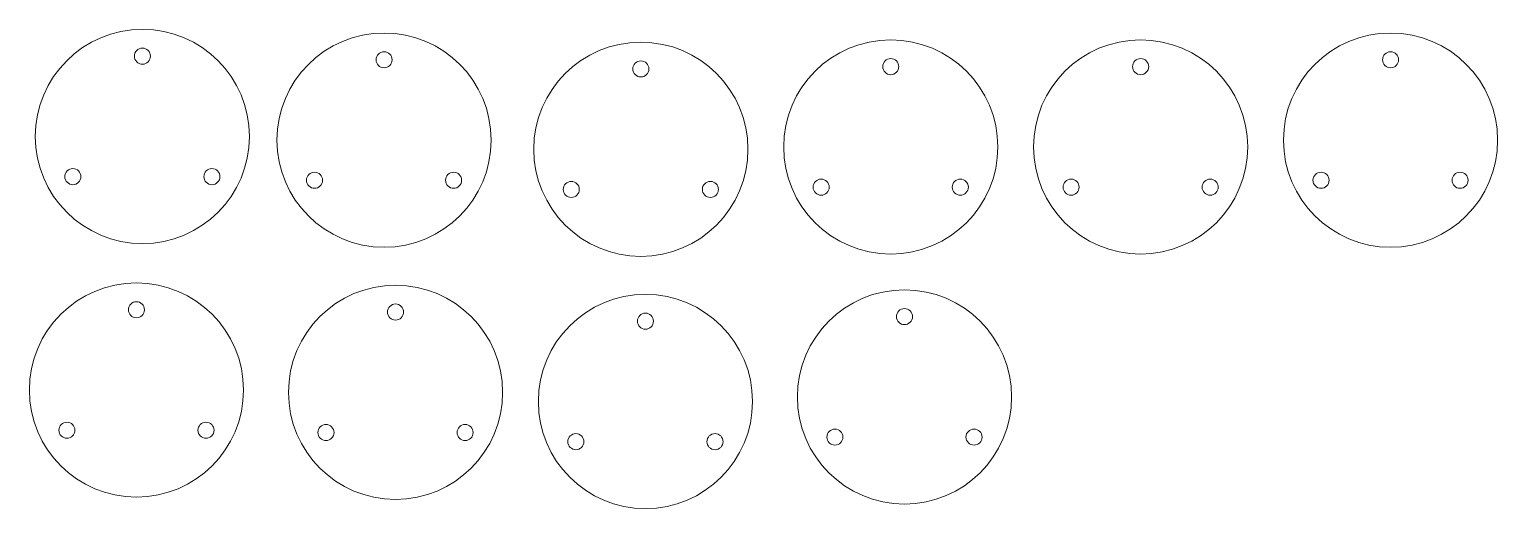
# Model space of a CAD drawing. Header units: millimetres. Extents: x 15 to 289, y 201 to 290.
import ezdxf

# ---------------------------------------------------------------- set-up
doc = ezdxf.new("R2010")
doc.units = ezdxf.units.MM

msp = doc.modelspace()

# ---------------------------------------------------------------- linework, layer by layer
at = {"color": 7, "linetype": 'Continuous', "lineweight": 15}
for centre, radius in [((36.07, 270.26), 20), ((81.21, 269.58), 20), ((175.85, 268.3), 20), ((222.52, 268.3), 20), ((269.2, 269.58), 20), ((36.07, 285.26), 1.5), ((81.21, 284.58), 1.5), ((129.17, 267.87), 20), ((269.2, 284.58), 1.5), ((129.17, 282.87), 1.5), ((175.85, 283.3), 1.5), ((222.52, 283.3), 1.5), ((23.08, 262.76), 1.5), ((49.06, 262.76), 1.5), ((68.22, 262.08), 1.5), ((94.2, 262.08), 1.5), ((256.21, 262.08), 1.5), ((282.19, 262.08), 1.5), ((116.18, 260.37), 1.5), ((142.16, 260.37), 1.5), ((162.85, 260.8), 1.5), ((188.84, 260.8), 1.5), ((209.53, 260.8), 1.5), ((235.51, 260.8), 1.5), ((34.96, 222.91), 20), ((83.35, 222.48), 20), ((178.41, 221.62), 20), ((34.96, 237.91), 1.5), ((83.35, 237.48), 1.5), ((130.03, 220.77), 20), ((130.03, 235.77), 1.5), ((178.41, 236.62), 1.5), ((21.97, 215.41), 1.5), ((47.95, 215.41), 1.5), ((70.36, 214.98), 1.5), ((96.34, 214.98), 1.5), ((117.03, 213.27), 1.5), ((143.02, 213.27), 1.5), ((165.42, 214.12), 1.5), ((191.4, 214.12), 1.5)]:
    msp.add_circle(centre, radius, dxfattribs=at)

doc.saveas('drawing.dxf')
